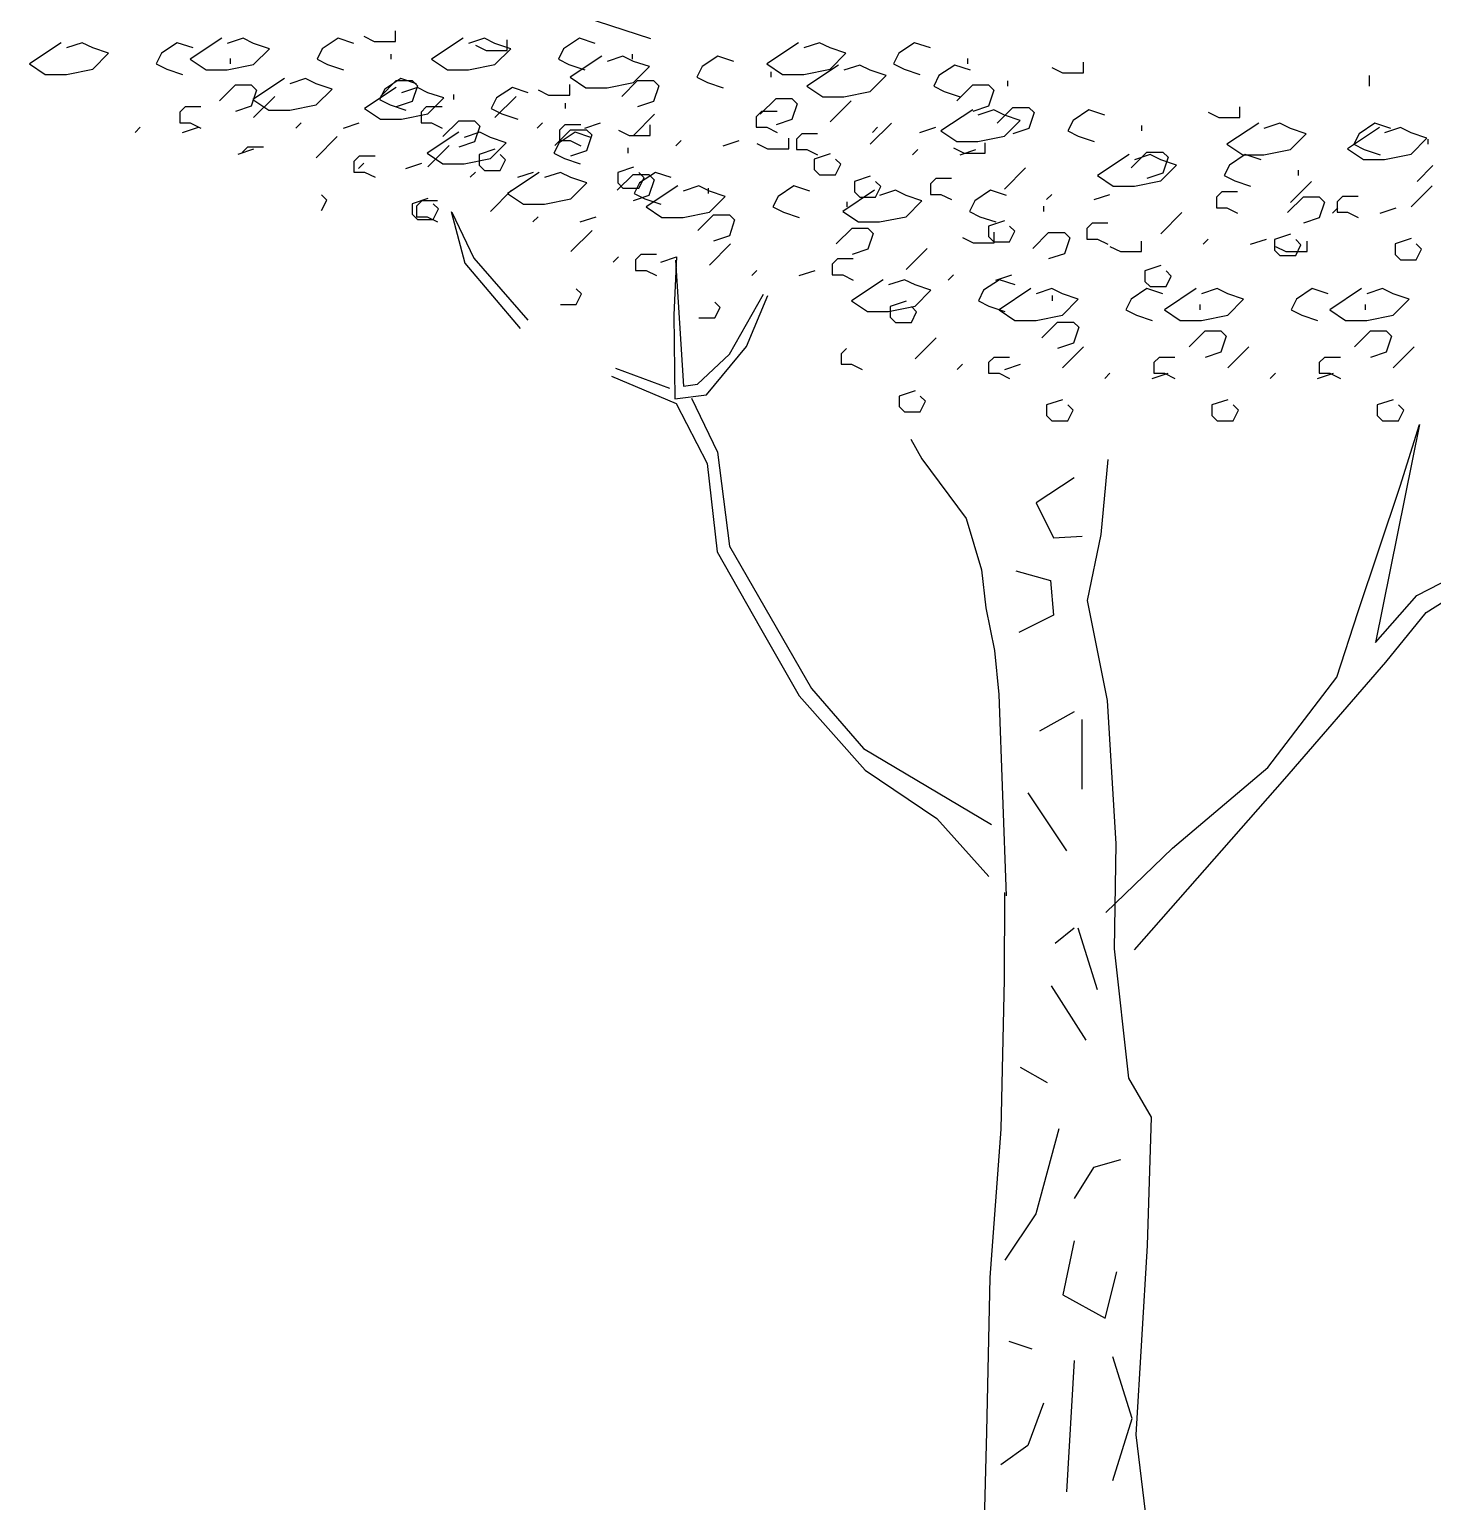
# Model space of a CAD drawing. Header units: millimetres. Extents: x 87938 to 265635, y 330093 to 434310.
# Drawn here: x 257667 to 260160, y 369217 to 371832 of the extents above; entities that cross this region are included whole.
import ezdxf

# ---------------------------------------------------------------- set-up
doc = ezdxf.new("R2010")
doc.units = ezdxf.units.MM

# ---------------------------------------------------------------- blocks, each defined once
blk = doc.blocks.new('A$C61DD4849')
for p, q in [((2086.8, 6637.3), (2278.1, 6575.1)), ((1230.6, 6567.5), (1174.3, 6529.9)), ((1268.2, 6567.5), (1240, 6558.1)), ((1286.9, 6558.1), (1268.2, 6567.5)), ((1437.1, 6567.5), (1408.9, 6548.7)), ((1465.2, 6558.1), (1437.1, 6567.5)), ((1516.5, 6575.4), (1460.2, 6537.9)), ((1554, 6575.4), (1525.9, 6566)), ((1572.8, 6566), (1554, 6575.4)), ((1601, 6556.6), (1572.8, 6566)), ((1723, 6575.4), (1694.8, 6556.6)), ((1751.1, 6566), (1723, 6575.4)), ((1768.5, 6579.1), (1787.2, 6569.7)), ((1787.2, 6569.7), (1824.8, 6569.7)), ((1824.8, 6569.7), (1824.8, 6588.4)), ((1945.3, 6575.4), (1889, 6537.9)), ((1982.9, 6575.4), (1954.7, 6566)), ((2001.6, 6566), (1982.9, 6575.4)), ((2029.8, 6556.6), (2001.6, 6566)), ((2023.3, 6553.8), (2023.3, 6572.6)), ((2151.8, 6575.4), (2123.6, 6556.6)), ((2179.9, 6566), (2151.8, 6575.4)), ((2540.9, 6567.5), (2484.6, 6529.9)), ((2578.5, 6567.5), (2550.3, 6558.1)), ((2597.2, 6558.1), (2578.5, 6567.5)), ((2747.4, 6567.5), (2719.2, 6548.7)), ((2775.5, 6558.1), (2747.4, 6567.5)), ((1315.1, 6548.7), (1286.9, 6558.1)), ((1286.9, 6520.5), (1315.1, 6548.7)), ((1408.9, 6548.7), (1399.5, 6529.9)), ((1530.9, 6539.3), (1530.9, 6529.9)), ((1572.8, 6528.5), (1601, 6556.6)), ((1694.8, 6556.6), (1685.4, 6537.9)), ((1816.8, 6547.2), (1816.8, 6537.9)), ((1967, 6563.2), (1985.8, 6553.8)), ((1985.8, 6553.8), (2023.3, 6553.8)), ((2001.6, 6528.5), (2029.8, 6556.6)), ((2123.6, 6556.6), (2114.3, 6537.9)), ((2191.5, 6543.6), (2135.2, 6506.1)), ((2229, 6543.6), (2200.9, 6534.2)), ((2247.8, 6534.2), (2229, 6543.6)), ((2245.6, 6547.2), (2245.6, 6537.9)), ((2398, 6543.6), (2369.8, 6524.9)), ((2426.1, 6534.2), (2398, 6543.6)), ((2625.4, 6548.7), (2597.2, 6558.1)), ((2597.2, 6520.5), (2625.4, 6548.7)), ((2719.2, 6548.7), (2709.8, 6529.9)), ((2841.2, 6539.3), (2841.2, 6529.9)), ((1174.3, 6529.9), (1202.5, 6511.1)), ((1240, 6511.1), (1286.9, 6520.5)), ((1399.5, 6529.9), (1418.3, 6520.5)), ((1418.3, 6520.5), (1446.5, 6511.1)), ((1460.2, 6537.9), (1488.3, 6519.1)), ((1488.3, 6519.1), (1525.9, 6519.1)), ((1525.9, 6519.1), (1572.8, 6528.5)), ((1685.4, 6537.9), (1704.2, 6528.5)), ((1704.2, 6528.5), (1732.4, 6519.1)), ((1889, 6537.9), (1917.2, 6519.1)), ((1917.2, 6519.1), (1954.7, 6519.1)), ((1954.7, 6519.1), (2001.6, 6528.5)), ((2114.3, 6537.9), (2133, 6528.5)), ((2133, 6528.5), (2161.2, 6519.1)), ((2276, 6524.9), (2247.8, 6534.2)), ((2247.8, 6496.7), (2276, 6524.9)), ((2369.8, 6524.9), (2360.4, 6506.1)), ((2484.6, 6529.9), (2512.8, 6511.1)), ((2491.8, 6515.5), (2491.8, 6506.1)), ((2550.3, 6511.1), (2597.2, 6520.5)), ((2612.4, 6527.7), (2556.1, 6490.2)), ((2649.9, 6527.7), (2621.8, 6518.4)), ((2668.7, 6518.4), (2649.9, 6527.7)), ((2696.8, 6509), (2668.7, 6518.4)), ((2709.8, 6529.9), (2728.6, 6520.5)), ((2728.6, 6520.5), (2756.8, 6511.1)), ((2818.9, 6527.7), (2790.7, 6509)), ((2847, 6518.4), (2818.9, 6527.7)), ((2991.4, 6523.4), (3010.2, 6514)), ((3010.2, 6514), (3047.7, 6514)), ((3047.7, 6514), (3047.7, 6532.8)), ((1202.5, 6511.1), (1240, 6511.1)), ((1512.2, 6464.2), (1540.3, 6492.3)), ((1540.3, 6492.3), (1568.5, 6492.3)), ((1568.5, 6492.3), (1577.9, 6482.9)), ((1627.7, 6503.9), (1571.4, 6466.3)), ((1665.2, 6503.9), (1637.1, 6494.5)), ((1684, 6494.5), (1665.2, 6503.9)), ((1712.1, 6485.1), (1684, 6494.5)), ((1826.2, 6488), (1769.9, 6450.5)), ((1798.1, 6472.1), (1826.2, 6500.3)), ((1834.1, 6503.9), (1806, 6485.1)), ((1826.2, 6500.3), (1854.4, 6500.3)), ((1862.3, 6494.5), (1834.1, 6503.9)), ((1863.7, 6488), (1835.6, 6478.6)), ((1854.4, 6500.3), (1863.7, 6490.9)), ((1863.7, 6490.9), (1854.4, 6462.7)), ((1882.5, 6478.6), (1863.7, 6488)), ((2032.7, 6488), (2004.5, 6469.2)), ((2060.8, 6478.6), (2032.7, 6488)), ((2134.5, 6474.3), (2134.5, 6493.1)), ((2135.2, 6506.1), (2163.3, 6487.3)), ((2163.3, 6487.3), (2200.9, 6487.3)), ((2200.9, 6487.3), (2247.8, 6496.7)), ((2226.9, 6472.1), (2255, 6500.3)), ((2255, 6500.3), (2283.2, 6500.3)), ((2283.2, 6500.3), (2292.6, 6490.9)), ((2292.6, 6490.9), (2283.2, 6462.7)), ((2360.4, 6506.1), (2379.2, 6496.7)), ((2379.2, 6496.7), (2407.4, 6487.3)), ((2512.8, 6511.1), (2550.3, 6511.1)), ((2556.1, 6490.2), (2584.2, 6471.4)), ((2668.7, 6480.8), (2696.8, 6509)), ((2790.7, 6509), (2781.3, 6490.2)), ((2781.3, 6490.2), (2800.1, 6480.8)), ((2822.5, 6464.2), (2850.6, 6492.3)), ((2850.6, 6492.3), (2878.8, 6492.3)), ((2878.8, 6492.3), (2888.2, 6482.9)), ((2912.7, 6499.6), (2912.7, 6490.2)), ((3555.9, 6490.2), (3555.9, 6509)), ((1577.9, 6482.9), (1568.5, 6454.8)), ((1571.4, 6466.3), (1599.5, 6447.6)), ((1610.3, 6472.1), (1572.8, 6434.5)), ((1684, 6457), (1712.1, 6485.1)), ((1806, 6485.1), (1796.6, 6466.3)), ((1796.6, 6466.3), (1815.4, 6457)), ((1854.4, 6462.7), (1826.2, 6453.3)), ((1910.7, 6469.2), (1882.5, 6478.6)), ((1882.5, 6441.1), (1910.7, 6469.2)), ((1928, 6475.7), (1928, 6466.3)), ((2004.5, 6469.2), (1995.1, 6450.5)), ((2039.2, 6472.1), (2001.6, 6434.5)), ((2078.2, 6483.7), (2096.9, 6474.3)), ((2096.9, 6474.3), (2134.5, 6474.3)), ((2283.2, 6462.7), (2255, 6453.3)), ((2473.1, 6440.3), (2501.2, 6468.5)), ((2501.2, 6468.5), (2529.4, 6468.5)), ((2529.4, 6468.5), (2538.7, 6459.1)), ((2584.2, 6471.4), (2621.8, 6471.4)), ((2634.8, 6464.2), (2597.2, 6426.6)), ((2621.8, 6471.4), (2668.7, 6480.8)), ((2800.1, 6480.8), (2828.2, 6471.4)), ((2888.2, 6482.9), (2878.8, 6454.8)), ((1450.8, 6453.3), (1441.4, 6443.9)), ((1441.4, 6443.9), (1441.4, 6425.1)), ((1479, 6453.3), (1450.8, 6453.3)), ((1568.5, 6454.8), (1540.3, 6445.4)), ((1599.5, 6447.6), (1637.1, 6447.6)), ((1637.1, 6447.6), (1684, 6457)), ((1769.9, 6450.5), (1798.1, 6431.7)), ((1815.4, 6457), (1843.5, 6447.6)), ((1835.6, 6431.7), (1882.5, 6441.1)), ((1879.6, 6453.3), (1870.2, 6443.9)), ((1870.2, 6443.9), (1870.2, 6425.1)), ((1907.8, 6453.3), (1879.6, 6453.3)), ((1995.1, 6450.5), (2013.9, 6441.1)), ((2013.9, 6441.1), (2042.1, 6431.7)), ((2126.5, 6459.8), (2126.5, 6450.5)), ((2285.4, 6440.3), (2247.8, 6402.8)), ((2475.2, 6445.4), (2465.8, 6436)), ((2465.8, 6436), (2465.8, 6417.2)), ((2503.4, 6445.4), (2475.2, 6445.4)), ((2538.7, 6459.1), (2529.4, 6430.9)), ((2850.6, 6448.3), (2794.3, 6410.7)), ((2878.8, 6454.8), (2850.6, 6445.4)), ((2888.2, 6448.3), (2860, 6438.9)), ((2906.9, 6438.9), (2888.2, 6448.3)), ((2893.9, 6424.4), (2922.1, 6452.6)), ((2935.1, 6429.5), (2906.9, 6438.9)), ((2922.1, 6452.6), (2950.2, 6452.6)), ((2950.2, 6452.6), (2959.6, 6443.2)), ((2959.6, 6443.2), (2950.2, 6415)), ((3057.1, 6448.3), (3028.9, 6429.5)), ((3085.2, 6438.9), (3057.1, 6448.3)), ((3269.3, 6444), (3288.1, 6434.6)), ((3288.1, 6434.6), (3325.6, 6434.6)), ((3325.6, 6434.6), (3325.6, 6453.4)), ((1371.4, 6417.2), (1362, 6407.8)), ((1441.4, 6425.1), (1460.2, 6425.1)), ((1446.5, 6407.8), (1474.6, 6417.2)), ((1460.2, 6425.1), (1479, 6415.8)), ((1657.3, 6425.1), (1647.9, 6415.8)), ((1732.4, 6415.8), (1760.5, 6425.1)), ((1798.1, 6431.7), (1835.6, 6431.7)), ((1870.2, 6425.1), (1889, 6425.1)), ((1937.4, 6408.6), (1881.1, 6371)), ((1889, 6425.1), (1907.8, 6415.8)), ((1909.2, 6400.6), (1937.4, 6428.8)), ((1937.4, 6428.8), (1965.5, 6428.8)), ((1974.9, 6408.6), (1946.8, 6399.2)), ((1965.5, 6428.8), (1974.9, 6419.4)), ((1974.9, 6419.4), (1965.5, 6391.2)), ((1993.7, 6399.2), (1974.9, 6408.6)), ((2086.1, 6425.1), (2076.7, 6415.8)), ((2107.8, 6384.7), (2135.9, 6412.9)), ((2143.9, 6408.6), (2115.7, 6389.8)), ((2125.8, 6421.5), (2116.4, 6412.1)), ((2116.4, 6412.1), (2116.4, 6393.4)), ((2154, 6421.5), (2125.8, 6421.5)), ((2135.9, 6412.9), (2164.1, 6412.9)), ((2172, 6399.2), (2143.9, 6408.6)), ((2161.2, 6415.8), (2189.3, 6425.1)), ((2164.1, 6412.9), (2173.5, 6403.5)), ((2221.1, 6412.2), (2239.9, 6402.8)), ((2277.4, 6402.8), (2277.4, 6421.6)), ((2465.8, 6417.2), (2484.6, 6417.2)), ((2484.6, 6417.2), (2503.4, 6407.8)), ((2529.4, 6430.9), (2501.2, 6421.5)), ((2706.2, 6424.4), (2668.7, 6386.9)), ((2681.7, 6417.2), (2672.3, 6407.8)), ((2756.8, 6407.8), (2784.9, 6417.2)), ((2794.3, 6410.7), (2822.5, 6391.9)), ((2906.9, 6401.3), (2935.1, 6429.5)), ((2950.2, 6415), (2922.1, 6405.6)), ((3028.9, 6429.5), (3019.6, 6410.7)), ((3019.6, 6410.7), (3038.3, 6401.3)), ((3150.9, 6420.1), (3150.9, 6410.7)), ((3358.9, 6424.5), (3302.5, 6386.9)), ((3396.4, 6424.5), (3368.2, 6415.1)), ((3415.2, 6415.1), (3396.4, 6424.5)), ((3443.3, 6405.7), (3415.2, 6415.1)), ((3573.3, 6416.5), (3517, 6378.9)), ((3565.3, 6424.5), (3537.2, 6405.7)), ((3593.5, 6415.1), (3565.3, 6424.5)), ((3610.8, 6416.5), (3582.7, 6407.1)), ((3629.6, 6407.1), (3610.8, 6416.5)), ((1721.5, 6400.6), (1684, 6363)), ((1920.1, 6384.7), (1882.5, 6347.1)), ((1965.5, 6391.2), (1937.4, 6381.8)), ((2021.8, 6389.8), (1993.7, 6399.2)), ((1993.7, 6361.6), (2021.8, 6389.8)), ((2115.7, 6389.8), (2106.3, 6371)), ((2116.4, 6393.4), (2135.2, 6393.4)), ((2135.2, 6393.4), (2154, 6384)), ((2173.5, 6403.5), (2164.1, 6375.3)), ((2239.9, 6402.8), (2277.4, 6402.8)), ((2332.3, 6393.4), (2322.9, 6384)), ((2407.4, 6384), (2435.5, 6393.4)), ((2467.3, 6388.4), (2486, 6379)), ((2523.6, 6379), (2523.6, 6397.8)), ((2546.7, 6405.6), (2537.3, 6396.3)), ((2537.3, 6396.3), (2537.3, 6377.5)), ((2574.8, 6405.6), (2546.7, 6405.6)), ((2822.5, 6391.9), (2860, 6391.9)), ((2860, 6391.9), (2906.9, 6401.3)), ((2873, 6371), (2873, 6389.8)), ((3038.3, 6401.3), (3066.5, 6391.9)), ((3302.5, 6386.9), (3330.7, 6368.1)), ((3415.2, 6377.5), (3443.3, 6405.7)), ((3537.2, 6405.7), (3527.8, 6386.9)), ((3527.8, 6386.9), (3546.6, 6377.5)), ((3657.7, 6397.7), (3629.6, 6407.1)), ((3629.6, 6369.6), (3657.7, 6397.7)), ((3659.2, 6396.3), (3659.2, 6386.9)), ((1572.8, 6378.2), (1544.7, 6368.8)), ((1562, 6381.8), (1552.6, 6372.4)), ((1590.1, 6381.8), (1562, 6381.8)), ((1760.5, 6365.9), (1751.1, 6356.5)), ((1751.1, 6356.5), (1751.1, 6337.7)), ((1788.7, 6365.9), (1760.5, 6365.9)), ((1881.1, 6371), (1909.2, 6352.2)), ((1946.8, 6352.2), (1993.7, 6361.6)), ((2001.6, 6378.2), (1973.5, 6368.8)), ((1973.5, 6368.8), (1973.5, 6350)), ((2020.4, 6359.4), (2011, 6368.8)), ((2011, 6340.6), (2020.4, 6359.4)), ((2106.3, 6371), (2125.1, 6361.6)), ((2125.1, 6361.6), (2153.2, 6352.2)), ((2164.1, 6375.3), (2135.9, 6365.9)), ((2237.7, 6380.4), (2237.7, 6371)), ((2486, 6379), (2523.6, 6379)), ((2537.3, 6377.5), (2556.1, 6377.5)), ((2556.1, 6377.5), (2574.8, 6368.1)), ((2597.2, 6370.2), (2569.1, 6360.8)), ((2569.1, 6360.8), (2569.1, 6342.1)), ((2616, 6351.5), (2606.6, 6360.8)), ((2753.2, 6377.5), (2743.8, 6368.1)), ((2816.7, 6380.4), (2835.5, 6371)), ((2828.2, 6368.1), (2856.4, 6377.5)), ((2835.5, 6371), (2873, 6371)), ((3128.6, 6368.8), (3072.3, 6331.3)), ((3132.2, 6345), (3160.3, 6373.2)), ((3166.1, 6368.8), (3137.9, 6359.4)), ((3160.3, 6373.2), (3188.5, 6373.2)), ((3184.9, 6359.4), (3166.1, 6368.8)), ((3213, 6350.1), (3184.9, 6359.4)), ((3188.5, 6373.2), (3197.9, 6363.8)), ((3197.9, 6363.8), (3188.5, 6335.6)), ((3335, 6368.8), (3306.9, 6350.1)), ((3330.7, 6368.1), (3368.2, 6368.1)), ((3363.2, 6359.4), (3335, 6368.8)), ((3368.2, 6368.1), (3415.2, 6377.5)), ((3517, 6378.9), (3545.1, 6360.2)), ((3545.1, 6360.2), (3582.7, 6360.2)), ((3546.6, 6377.5), (3574.7, 6368.1)), ((3582.7, 6360.2), (3629.6, 6369.6)), ((1751.1, 6337.7), (1769.9, 6337.7)), ((1768.5, 6353.6), (1759.1, 6344.2)), ((1769.9, 6337.7), (1788.7, 6328.4)), ((1843.5, 6344.2), (1871.7, 6353.6)), ((1909.2, 6352.2), (1946.8, 6352.2)), ((1967, 6337.7), (1957.6, 6328.4)), ((1973.5, 6350), (1982.9, 6340.6)), ((1982.9, 6340.6), (2001.6, 6340.6)), ((2001.6, 6340.6), (2011, 6340.6)), ((2080.3, 6337.1), (2024, 6299.5)), ((2042.1, 6328.4), (2070.2, 6337.7)), ((2117.9, 6337.1), (2089.7, 6327.7)), ((2136.6, 6327.7), (2117.9, 6337.1)), ((2218.9, 6305.3), (2247.1, 6333.4)), ((2247.8, 6346.4), (2219.7, 6337)), ((2219.7, 6337), (2219.7, 6318.2)), ((2247.1, 6333.4), (2275.2, 6333.4)), ((2266.6, 6327.6), (2257.2, 6337)), ((2286.8, 6337.1), (2258.6, 6318.3)), ((2275.2, 6333.4), (2284.6, 6324)), ((2315, 6327.7), (2286.8, 6337.1)), ((2569.1, 6342.1), (2578.5, 6332.7)), ((2578.5, 6332.7), (2597.2, 6332.7)), ((2597.2, 6332.7), (2606.6, 6332.7)), ((2606.6, 6332.7), (2616, 6351.5)), ((2668.7, 6330.5), (2640.5, 6321.1)), ((2944.5, 6345), (2906.9, 6307.4)), ((3072.3, 6331.3), (3100.4, 6312.5)), ((3188.5, 6335.6), (3160.3, 6326.2)), ((3184.9, 6321.9), (3213, 6350.1)), ((3306.9, 6350.1), (3297.5, 6331.3)), ((3297.5, 6331.3), (3316.3, 6321.9)), ((3428.9, 6340.7), (3428.9, 6331.3)), ((3640.4, 6321.1), (3668.6, 6349.3)), ((2031.2, 6305.3), (1993.7, 6267.7)), ((2164.8, 6318.3), (2136.6, 6327.7)), ((2136.6, 6290.1), (2164.8, 6318.3)), ((2219.7, 6318.2), (2229, 6308.8)), ((2229, 6308.8), (2247.8, 6308.8)), ((2247.8, 6308.8), (2257.2, 6308.8)), ((2258.6, 6318.3), (2249.3, 6299.5)), ((2257.2, 6308.8), (2266.6, 6327.6)), ((2326.5, 6313.2), (2270.2, 6275.7)), ((2284.6, 6324), (2275.2, 6295.9)), ((2364, 6313.2), (2335.9, 6303.8)), ((2382.8, 6303.8), (2364, 6313.2)), ((2380.6, 6308.9), (2380.6, 6299.5)), ((2411, 6294.4), (2382.8, 6303.8)), ((2533, 6313.2), (2504.8, 6294.4)), ((2561.1, 6303.8), (2533, 6313.2)), ((2675.9, 6305.3), (2619.6, 6267.7)), ((2640.5, 6321.1), (2640.5, 6302.3)), ((2687.5, 6311.7), (2678.1, 6321.1)), ((2678.1, 6292.9), (2687.5, 6311.7)), ((2713.5, 6305.3), (2685.3, 6295.9)), ((2732.2, 6295.9), (2713.5, 6305.3)), ((2784.9, 6326.2), (2775.5, 6316.8)), ((2775.5, 6316.8), (2775.5, 6298)), ((2813.1, 6326.2), (2784.9, 6326.2)), ((2882.4, 6305.3), (2854.2, 6286.5)), ((2910.5, 6295.9), (2882.4, 6305.3)), ((3100.4, 6312.5), (3137.9, 6312.5)), ((3137.9, 6312.5), (3184.9, 6321.9)), ((3316.3, 6321.9), (3344.4, 6312.5)), ((3452.7, 6321.1), (3415.2, 6283.6)), ((3667.1, 6313.2), (3629.6, 6275.6)), ((1702.8, 6287.9), (1693.4, 6297.3)), ((1693.4, 6269.1), (1702.8, 6287.9)), ((1882.5, 6290.8), (1854.4, 6281.4)), ((1854.4, 6281.4), (1854.4, 6262.6)), ((1871.7, 6286.5), (1862.3, 6277.1)), ((1899.8, 6286.5), (1871.7, 6286.5)), ((1901.3, 6272), (1891.9, 6281.4)), ((2024, 6299.5), (2052.2, 6280.7)), ((2052.2, 6280.7), (2089.7, 6280.7)), ((2089.7, 6280.7), (2136.6, 6290.1)), ((2275.2, 6295.9), (2247.1, 6286.5)), ((2249.3, 6299.5), (2268, 6290.1)), ((2268, 6290.1), (2296.2, 6280.7)), ((2382.8, 6266.3), (2411, 6294.4)), ((2504.8, 6294.4), (2495.4, 6275.7)), ((2626.8, 6285), (2626.8, 6275.7)), ((2640.5, 6302.3), (2649.9, 6292.9)), ((2649.9, 6292.9), (2668.7, 6292.9)), ((2668.7, 6292.9), (2678.1, 6292.9)), ((2760.4, 6286.5), (2732.2, 6295.9)), ((2732.2, 6258.3), (2760.4, 6286.5)), ((2775.5, 6298), (2794.3, 6298)), ((2794.3, 6298), (2813.1, 6288.6)), ((2854.2, 6286.5), (2844.8, 6267.7)), ((2991.4, 6298), (2982, 6288.6)), ((3066.5, 6288.6), (3094.6, 6298)), ((3293.2, 6302.4), (3283.8, 6293)), ((3283.8, 6293), (3283.8, 6274.2)), ((3321.3, 6302.4), (3293.2, 6302.4)), ((3410.1, 6265.5), (3438.3, 6293.7)), ((3438.3, 6293.7), (3466.4, 6293.7)), ((3466.4, 6293.7), (3475.8, 6284.3)), ((3475.8, 6284.3), (3466.4, 6256.1)), ((3507.6, 6294.4), (3498.2, 6285)), ((3498.2, 6285), (3498.2, 6266.2)), ((3535.7, 6294.4), (3507.6, 6294.4)), ((1854.4, 6262.6), (1863.7, 6253.2)), ((1862.3, 6277.1), (1862.3, 6258.3)), ((1862.3, 6258.3), (1881.1, 6258.3)), ((1863.7, 6253.2), (1882.5, 6253.2)), ((1881.1, 6258.3), (1899.8, 6248.9)), ((1882.5, 6253.2), (1891.9, 6253.2)), ((1891.9, 6253.2), (1901.3, 6272)), ((1923.8, 6267.4), (1948.2, 6176)), ((1924.7, 6266.6), (1963.8, 6184.8)), ((2078.2, 6258.3), (2068.8, 6248.9)), ((2153.2, 6248.9), (2181.4, 6258.3)), ((2270.2, 6275.7), (2298.3, 6256.9)), ((2298.3, 6256.9), (2335.9, 6256.9)), ((2335.9, 6256.9), (2382.8, 6266.3)), ((2361.9, 6233.7), (2390, 6261.9)), ((2390, 6261.9), (2418.2, 6261.9)), ((2418.2, 6261.9), (2427.6, 6252.5)), ((2427.6, 6252.5), (2418.2, 6224.3)), ((2495.4, 6275.7), (2514.2, 6266.3)), ((2514.2, 6266.3), (2542.4, 6256.9)), ((2619.6, 6267.7), (2647.8, 6248.9)), ((2685.3, 6248.9), (2732.2, 6258.3)), ((2844.8, 6267.7), (2863.6, 6258.3)), ((2863.6, 6258.3), (2891.8, 6248.9)), ((2976.2, 6277.1), (2976.2, 6267.7)), ((3222.4, 6265.5), (3184.9, 6228)), ((3283.8, 6274.2), (3302.5, 6274.2)), ((3302.5, 6274.2), (3321.3, 6264.8)), ((3466.4, 6256.1), (3438.3, 6246.7)), ((3499.6, 6274.2), (3490.2, 6264.8)), ((3498.2, 6266.2), (3517, 6266.2)), ((3517, 6266.2), (3535.7, 6256.8)), ((3574.7, 6264.8), (3602.9, 6274.2)), ((2174.2, 6233.7), (2136.6, 6196.2)), ((2608.1, 6209.9), (2636.2, 6238.1)), ((2636.2, 6238.1), (2664.4, 6238.1)), ((2647.8, 6248.9), (2685.3, 6248.9)), ((2664.4, 6238.1), (2673.7, 6228.7)), ((2673.7, 6228.7), (2664.4, 6200.5)), ((2906.9, 6251.1), (2878.8, 6241.7)), ((2878.8, 6241.7), (2878.8, 6222.9)), ((2888.9, 6212.1), (2888.9, 6230.9)), ((2925.7, 6232.3), (2916.3, 6241.7)), ((2916.3, 6213.5), (2925.7, 6232.3)), ((2957.5, 6202), (2985.6, 6230.1)), ((2985.6, 6230.1), (3013.8, 6230.1)), ((3013.8, 6230.1), (3023.2, 6220.7)), ((3062.9, 6246.7), (3053.5, 6237.3)), ((3053.5, 6237.3), (3053.5, 6218.6)), ((3091, 6246.7), (3062.9, 6246.7)), ((3415.2, 6227.2), (3387, 6217.8)), ((2420.4, 6209.9), (2382.8, 6172.3)), ((2418.2, 6224.3), (2390, 6215)), ((2664.4, 6200.5), (2636.2, 6191.1)), ((2769.8, 6202), (2732.2, 6164.4)), ((2832.6, 6221.5), (2851.3, 6212.1)), ((2851.3, 6212.1), (2888.9, 6212.1)), ((2878.8, 6222.9), (2888.2, 6213.5)), ((2888.2, 6213.5), (2906.9, 6213.5)), ((2906.9, 6213.5), (2916.3, 6213.5)), ((3023.2, 6220.7), (3013.8, 6192.6)), ((3053.5, 6218.6), (3072.3, 6218.6)), ((3072.3, 6218.6), (3091, 6209.2)), ((3094.6, 6205.6), (3113.4, 6196.2)), ((3150.9, 6196.2), (3150.9, 6215)), ((3269.3, 6218.6), (3260, 6209.2)), ((3344.4, 6209.2), (3372.6, 6218.6)), ((3387, 6217.8), (3387, 6199)), ((3387, 6199), (3396.4, 6189.6)), ((3388.5, 6205.6), (3407.2, 6196.2)), ((3433.9, 6208.4), (3424.6, 6217.8)), ((3424.6, 6189.6), (3433.9, 6208.4)), ((3444.8, 6196.2), (3444.8, 6215)), ((3629.6, 6219.3), (3601.4, 6209.9)), ((3601.4, 6209.9), (3601.4, 6191.1)), ((3648.3, 6200.5), (3639, 6209.9)), ((3639, 6181.7), (3648.3, 6200.5)), ((1948.2, 6176), (2046.4, 6059.6)), ((1963.8, 6184.8), (2059.8, 6074.6)), ((2221.1, 6186.8), (2211.7, 6177.4)), ((2260.8, 6191.1), (2251.4, 6181.7)), ((2251.4, 6181.7), (2251.4, 6162.9)), ((2289, 6191.1), (2260.8, 6191.1)), ((2296.2, 6177.4), (2324.3, 6186.8)), ((2324.5, 6186.8), (2319.4, 6083.7)), ((2322.7, 6181.2), (2336.9, 5957.2)), ((2610.2, 6183.2), (2600.8, 6173.8)), ((2600.8, 6173.8), (2600.8, 6155)), ((2638.4, 6183.2), (2610.2, 6183.2)), ((3013.8, 6192.6), (2985.6, 6183.2)), ((3113.4, 6196.2), (3150.9, 6196.2)), ((3396.4, 6189.6), (3415.2, 6189.6)), ((3407.2, 6196.2), (3444.8, 6196.2)), ((3415.2, 6189.6), (3424.6, 6189.6)), ((3601.4, 6191.1), (3610.8, 6181.7)), ((3610.8, 6181.7), (3629.6, 6181.7)), ((3629.6, 6181.7), (3639, 6181.7)), ((2251.4, 6162.9), (2270.2, 6162.9)), ((2270.2, 6162.9), (2289, 6153.6)), ((2467.3, 6162.9), (2457.9, 6153.6)), ((2542.4, 6153.6), (2570.5, 6162.9)), ((2600.8, 6155), (2619.6, 6155)), ((2619.6, 6155), (2638.4, 6145.6)), ((2816.7, 6155), (2807.3, 6145.6)), ((2891.8, 6145.6), (2919.9, 6155)), ((3184.9, 6171.6), (3156.7, 6162.2)), ((3156.7, 6162.2), (3156.7, 6143.4)), ((3203.6, 6152.8), (3194.3, 6162.2)), ((3194.3, 6134), (3203.6, 6152.8)), ((2155.4, 6121), (2146, 6130.4)), ((2146, 6102.2), (2155.4, 6121)), ((2418.7, 6014.1), (2479.1, 6120.8)), ((2691.8, 6146.4), (2635.5, 6108.8)), ((2729.3, 6146.4), (2701.2, 6137)), ((2748.1, 6137), (2729.3, 6146.4)), ((2776.3, 6127.6), (2748.1, 6137)), ((2748.1, 6099.4), (2776.3, 6127.6)), ((2870.1, 6127.6), (2860.7, 6108.8)), ((2898.3, 6146.4), (2870.1, 6127.6)), ((2953.9, 6130.5), (2897.5, 6092.9)), ((2926.4, 6137), (2898.3, 6146.4)), ((2991.4, 6130.5), (2963.2, 6121.1)), ((3010.2, 6121.1), (2991.4, 6130.5)), ((3038.3, 6111.7), (3010.2, 6121.1)), ((3160.3, 6130.5), (3132.2, 6111.7)), ((3156.7, 6143.4), (3166.1, 6134)), ((3188.5, 6121.1), (3160.3, 6130.5)), ((3166.1, 6134), (3184.9, 6134)), ((3184.9, 6134), (3194.3, 6134)), ((3247.7, 6130.5), (3191.4, 6092.9)), ((3285.2, 6130.5), (3257.1, 6121.1)), ((3304, 6121.1), (3285.2, 6130.5)), ((3332.1, 6111.7), (3304, 6121.1)), ((3454.2, 6130.5), (3426, 6111.7)), ((3482.3, 6121.1), (3454.2, 6130.5)), ((3541.5, 6130.5), (3485.2, 6092.9)), ((3579, 6130.5), (3550.9, 6121.1)), ((3597.8, 6121.1), (3579, 6130.5)), ((3626, 6111.7), (3597.8, 6121.1)), ((2117.9, 6102.2), (2136.6, 6102.2)), ((2136.6, 6102.2), (2146, 6102.2)), ((2401.6, 6097.2), (2392.2, 6106.6)), ((2392.2, 6078.4), (2401.6, 6097.2)), ((2448.4, 6027.8), (2486.4, 6118.3)), ((2635.5, 6108.8), (2663.6, 6090)), ((2701.2, 6090), (2748.1, 6099.4)), ((2732.2, 6108), (2704.1, 6098.6)), ((2704.1, 6098.6), (2704.1, 6079.9)), ((2751, 6089.3), (2741.6, 6098.6)), ((2860.7, 6108.8), (2879.5, 6099.4)), ((2879.5, 6099.4), (2907.7, 6090)), ((2992.1, 6118.2), (2992.1, 6108.8)), ((3010.2, 6083.5), (3038.3, 6111.7)), ((3132.2, 6111.7), (3122.8, 6092.9)), ((3254.2, 6102.3), (3254.2, 6092.9)), ((3304, 6083.5), (3332.1, 6111.7)), ((3426, 6111.7), (3416.6, 6092.9)), ((3548, 6102.3), (3548, 6092.9)), ((3597.8, 6083.5), (3626, 6111.7)), ((2319.4, 6083.7), (2321, 5934.7)), ((2364, 6078.4), (2382.8, 6078.4)), ((2382.8, 6078.4), (2392.2, 6078.4)), ((2663.6, 6090), (2701.2, 6090)), ((2704.1, 6079.9), (2713.5, 6070.5)), ((2713.5, 6070.5), (2732.2, 6070.5)), ((2732.2, 6070.5), (2741.6, 6070.5)), ((2741.6, 6070.5), (2751, 6089.3)), ((2897.5, 6092.9), (2925.7, 6074.1)), ((2925.7, 6074.1), (2963.2, 6074.1)), ((2963.2, 6074.1), (3010.2, 6083.5)), ((2973.3, 6043.1), (3001.5, 6071.2)), ((3001.5, 6071.2), (3029.7, 6071.2)), ((3029.7, 6071.2), (3039, 6061.8)), ((3122.8, 6092.9), (3141.6, 6083.5)), ((3141.6, 6083.5), (3169.7, 6074.1)), ((3191.4, 6092.9), (3219.5, 6074.1)), ((3219.5, 6074.1), (3257.1, 6074.1)), ((3257.1, 6074.1), (3304, 6083.5)), ((3416.6, 6092.9), (3435.4, 6083.5)), ((3435.4, 6083.5), (3463.5, 6074.1)), ((3485.2, 6092.9), (3513.3, 6074.1)), ((3513.3, 6074.1), (3550.9, 6074.1)), ((3550.9, 6074.1), (3597.8, 6083.5)), ((2785.6, 6043.1), (2748.1, 6005.5)), ((3039, 6061.8), (3029.7, 6033.7)), ((3235.4, 6027.2), (3263.6, 6055.3)), ((3263.6, 6055.3), (3291.7, 6055.3)), ((3291.7, 6055.3), (3301.1, 6045.9)), ((3301.1, 6045.9), (3291.7, 6017.8)), ((3529.2, 6027.2), (3557.4, 6055.3)), ((3557.4, 6055.3), (3585.5, 6055.3)), ((3585.5, 6055.3), (3594.9, 6045.9)), ((3594.9, 6045.9), (3585.5, 6017.8)), ((2377.7, 5941.7), (2448.4, 6027.8)), ((2626.1, 6024.3), (2616.7, 6014.9)), ((3029.7, 6033.7), (3001.5, 6024.3)), ((3047.7, 6027.2), (3010.2, 5989.6)), ((3291.7, 6017.8), (3263.6, 6008.4)), ((3341.5, 6027.2), (3304, 5989.6)), ((3585.5, 6017.8), (3557.4, 6008.4)), ((3635.4, 6027.2), (3597.8, 5989.6)), ((2361.8, 5960.8), (2418.7, 6014.1)), ((2616.7, 6014.9), (2616.7, 5996.1)), ((2616.7, 5996.1), (2635.5, 5996.1)), ((2635.5, 5996.1), (2654.3, 5986.7)), ((2832.6, 5996.1), (2823.2, 5986.7)), ((2888.2, 6008.4), (2878.8, 5999)), ((2878.8, 5999), (2878.8, 5980.2)), ((2916.3, 6008.4), (2888.2, 6008.4)), ((2907.7, 5986.7), (2935.8, 5996.1)), ((3182, 6008.4), (3172.6, 5999)), ((3172.6, 5999), (3172.6, 5980.2)), ((3210.1, 6008.4), (3182, 6008.4)), ((3475.8, 6008.4), (3466.4, 5999)), ((3466.4, 5999), (3466.4, 5980.2)), ((3504, 6008.4), (3475.8, 6008.4)), ((2208.7, 5974.8), (2323.9, 5926.6)), ((2216.1, 5989.2), (2312.1, 5953.7)), ((2878.8, 5980.2), (2897.5, 5980.2)), ((2897.5, 5980.2), (2916.3, 5970.8)), ((3094.6, 5980.2), (3085.2, 5970.8)), ((3169.7, 5970.8), (3197.9, 5980.2)), ((3172.6, 5980.2), (3191.4, 5980.2)), ((3191.4, 5980.2), (3210.1, 5970.8)), ((3388.5, 5980.2), (3379.1, 5970.8)), ((3463.5, 5970.8), (3491.7, 5980.2)), ((3466.4, 5980.2), (3485.2, 5980.2)), ((3485.2, 5980.2), (3504, 5970.8)), ((2321, 5934.7), (2377.7, 5941.7)), ((2336.9, 5957.2), (2361.8, 5960.8)), ((2748.1, 5949.1), (2720, 5939.7)), ((2720, 5939.7), (2720, 5921)), ((2766.9, 5930.3), (2757.5, 5939.7)), ((2323.9, 5926.6), (2378.5, 5819.8)), ((2351.1, 5935.9), (2397.3, 5839.9)), ((2720, 5921), (2729.3, 5911.6)), ((2729.3, 5911.6), (2748.1, 5911.6)), ((2748.1, 5911.6), (2757.5, 5911.6)), ((2757.5, 5911.6), (2766.9, 5930.3)), ((3010.2, 5933.2), (2982, 5923.8)), ((2982, 5923.8), (2982, 5905.1)), ((3028.9, 5914.5), (3019.6, 5923.8)), ((3019.6, 5895.7), (3028.9, 5914.5)), ((3304, 5933.2), (3275.8, 5923.8)), ((3275.8, 5923.8), (3275.8, 5905.1)), ((3322.8, 5914.5), (3313.4, 5923.8)), ((3313.4, 5895.7), (3322.8, 5914.5)), ((3597.8, 5933.2), (3569.7, 5923.8)), ((3569.7, 5923.8), (3569.7, 5905.1)), ((3616.6, 5914.5), (3607.2, 5923.8)), ((3607.2, 5895.7), (3616.6, 5914.5)), ((2982, 5905.1), (2991.4, 5895.7)), ((2991.4, 5895.7), (3010.2, 5895.7)), ((3010.2, 5895.7), (3019.6, 5895.7)), ((3275.8, 5905.1), (3285.2, 5895.7)), ((3285.2, 5895.7), (3304, 5895.7)), ((3304, 5895.7), (3313.4, 5895.7)), ((3644.9, 5888.9), (3566.6, 5501.8)), ((3569.7, 5905.1), (3579, 5895.7)), ((3579, 5895.7), (3597.8, 5895.7)), ((3597.8, 5895.7), (3607.2, 5895.7)), ((3610.1, 5779.5), (3644.9, 5888.9)), ((2740.4, 5862.8), (2760.4, 5828.1)), ((2397.3, 5839.9), (2418.7, 5672.8)), ((2378.5, 5819.8), (2396.6, 5663.1)), ((2760.4, 5828.1), (2839.3, 5722)), ((3078.7, 5693.7), (3091.1, 5826.8)), ((3031, 5794.6), (2963.6, 5749.7)), ((3535.3, 5555.1), (3610.1, 5779.5)), ((2963.6, 5749.7), (2994.5, 5687.9)), ((2839.3, 5722), (2866.4, 5630.6)), ((2994.5, 5687.9), (3045, 5690.7)), ((3054.9, 5576.4), (3078.7, 5693.7)), ((3656.7, 5554.9), (3852.2, 5678.6)), ((2396.6, 5663.1), (2473.7, 5527.2)), ((2418.7, 5672.8), (2564.4, 5420.3)), ((2866.4, 5630.6), (2873.7, 5563.1)), ((2927.2, 5629), (2988.9, 5612.1)), ((3640.1, 5585.2), (3762.9, 5648.4)), ((2988.9, 5612.1), (2994.5, 5550.4)), ((3089.9, 5398.6), (3054.9, 5576.4)), ((3566.6, 5501.8), (3640.1, 5585.2)), ((2873.7, 5563.1), (2889.5, 5487.7)), ((2994.5, 5550.4), (2932.8, 5519.5)), ((3497.9, 5440.2), (3535.3, 5555.1)), ((3584.9, 5467), (3656.7, 5554.9)), ((2473.7, 5527.2), (2542.2, 5407.2)), ((2889.5, 5487.7), (2897.2, 5409.3)), ((3405.4, 5259.4), (3584.9, 5467)), ((2564.4, 5420.3), (2656.7, 5313.6)), ((3375.2, 5279.4), (3497.9, 5440.2)), ((2542.2, 5407.2), (2659.8, 5275.1)), ((2897.2, 5409.3), (2910.2, 5051.9)), ((3105.4, 5144.3), (3089.9, 5398.6)), ((3031.2, 5378.7), (2969.5, 5344.4)), ((3044.9, 5241.4), (3044.9, 5365)), ((2656.7, 5313.6), (2884.2, 5178.5)), ((2659.8, 5275.1), (2787, 5189.3)), ((3138.1, 4956), (3405.4, 5259.4)), ((3205.9, 5136.3), (3375.2, 5279.4)), ((2948.9, 5234.6), (3017.5, 5131.7)), ((2787, 5189.3), (2879.4, 5086.3)), ((3087.2, 5021.8), (3205.9, 5136.3)), ((3102.6, 4957.2), (3105.4, 5144.3)), ((2907.3, 5057.3), (2906.3, 4902.8)), ((3031.2, 4994.4), (2996.9, 4967)), ((3072.4, 4884.6), (3038.1, 4994.4)), ((3128.2, 4727.6), (3102.6, 4957.2)), ((2906.3, 4902.8), (2900.5, 4637)), ((2990.1, 4891.5), (3051.8, 4795.4)), ((2935.2, 4747.4), (2983.2, 4719.9)), ((3168.2, 4658.3), (3128.2, 4727.6)), ((3161.2, 4430.4), (3168.2, 4658.3)), ((2900.5, 4637), (2881, 4373.5)), ((3003.8, 4637.6), (2962.6, 4486.6)), ((3113.5, 4582.7), (3065.5, 4569)), ((3065.5, 4569), (3031.2, 4514.1)), ((2962.6, 4486.6), (2907.8, 4404.3)), ((3031.2, 4438.6), (3010.6, 4342.5)), ((3141.1, 4093.8), (3161.2, 4430.4)), ((2881, 4373.5), (2875.3, 4099.6)), ((3086.1, 4301.4), (3106.6, 4383.7)), ((3010.6, 4342.5), (3086.1, 4301.4)), ((2914.6, 4260.2), (2955.8, 4246.5)), ((3031.2, 4225.9), (3017.5, 3992.6)), ((3134.1, 4122.9), (3099.8, 4232.7)), ((2976.4, 4150.4), (2948.9, 4074.9)), ((3099.8, 4013.1), (3134.1, 4122.9)), ((2875.3, 4099.6), (2867.6, 3804)), ((3173, 3834.5), (3141.1, 4093.8)), ((2948.9, 4074.9), (2900.9, 4040.6))]:
    blk.add_line(p, q)

msp = doc.modelspace()

# ---------------------------------------------------------------- block references
msp.add_blockref('A$C61DD4849', (256492.4, 365241.3))

doc.saveas('drawing.dxf')
